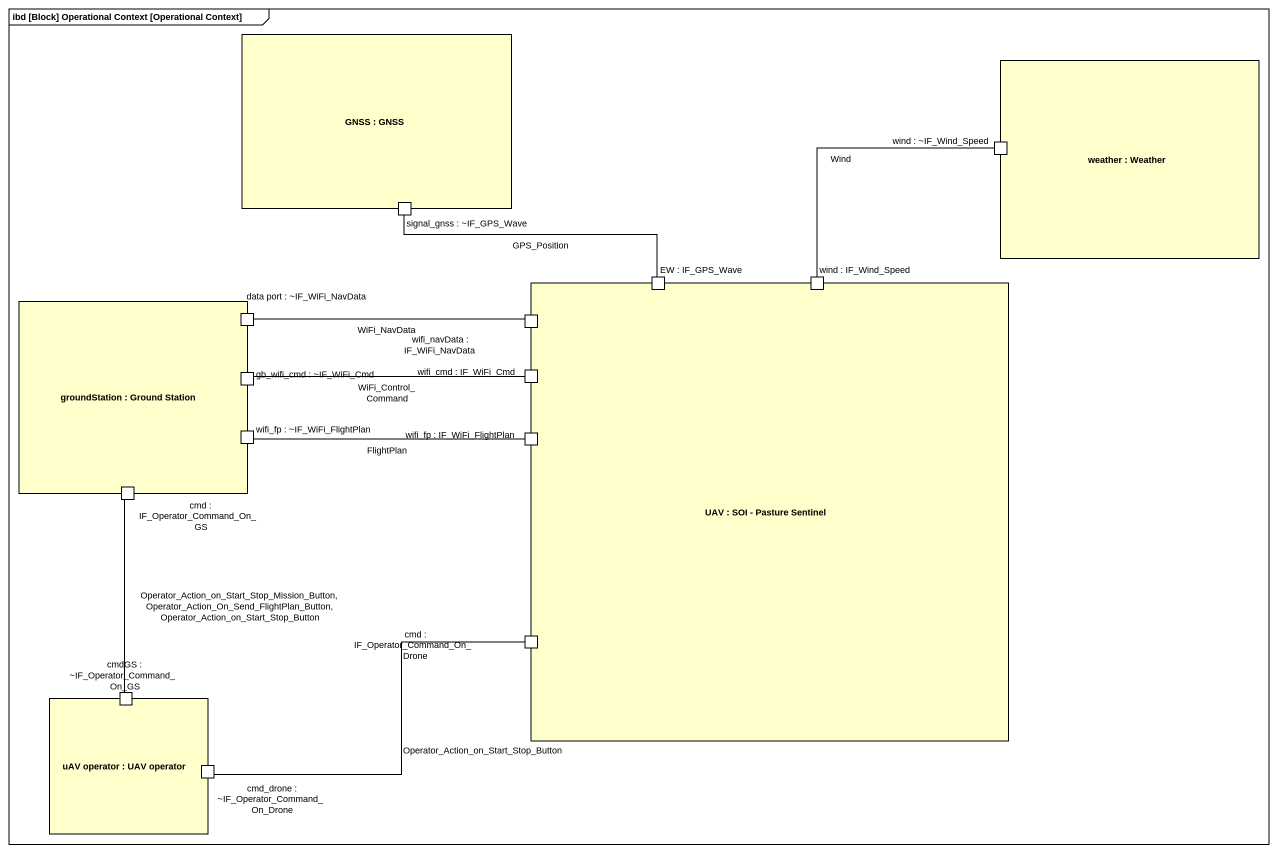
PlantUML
@startuml
mainframe ibd [Block] Operational Context [Operational Context]
rectangle "GNSS : GNSS" as GNSS {
  port "signal_gnss : ~IF_GPS_Wave" as signal_gnss_IF_GPS_Wave
}
rectangle "weather : Weather" as weather {
  port "wind : ~IF_Wind_Speed" as wind_IF_Wind_Speed
}
rectangle "groundStation : Ground Station" as groundStation {
  port "data port : ~IF_WiFi_NavData" as data_port_IF_WiFi_NavData
  port "gb_wifi_cmd : ~IF_WiFi_Cmd" as gb_wifi_cmd_IF_WiFi_Cmd
  port "wifi_fp : ~IF_WiFi_FlightPlan" as wifi_fp_IF_WiFi_FlightPlan
  port "cmd : IF_Operator_Command_On_GS" as cmd_IF_Operator_Command_On
}
rectangle "UAV : SOI - Pasture Sentinel" as UAV {
  port "EW : IF_GPS_Wave" as EW_IF_GPS_Wave
  port "wind : IF_Wind_Speed" as wind_IF_Wind_Speed_2
  port "wifi_navData : IF_WiFi_NavData" as wifi_navData_IF_WiFi_NavData
  port "wifi_cmd : IF_WiFi_Cmd" as wifi_cmd_IF_WiFi_Cmd
  port "wifi_fp : IF_WiFi_FlightPlan" as wifi_fp_IF_WiFi_FlightPlan_2
  port "cmd : IF_Operator_Command_On_Drone" as cmd_IF_Operator_Command_On_2
}
rectangle "uAV operator : UAV operator" as uAV_operator {
  port "cmdGS : ~IF_Operator_Command_On_GS" as cmdGS_IF_Operator_Command
  port "cmd_drone : ~IF_Operator_Command_On_Drone" as cmd_drone_IF_Operator
}
EW_IF_GPS_Wave -left- signal_gnss_IF_GPS_Wave : GPS_Position
wind_IF_Wind_Speed_2 -up- wind_IF_Wind_Speed : Wind
wifi_navData_IF_WiFi_NavData -left- data_port_IF_WiFi_NavData : WiFi_NavData
wifi_cmd_IF_WiFi_Cmd -left- gb_wifi_cmd_IF_WiFi_Cmd : WiFi_Control_Command
wifi_fp_IF_WiFi_FlightPlan_2 -left- wifi_fp_IF_WiFi_FlightPlan : FlightPlan
cmdGS_IF_Operator_Command -up- cmd_IF_Operator_Command_On : Operator_Action_on_Start_Stop_Mission_Button, Operator_Action_On_Send_FlightPlan_Button, Operator_Action_on_Start_Stop_Button
cmd_drone_IF_Operator -right- cmd_IF_Operator_Command_On_2 : Operator_Action_on_Start_Stop_Button
@enduml
